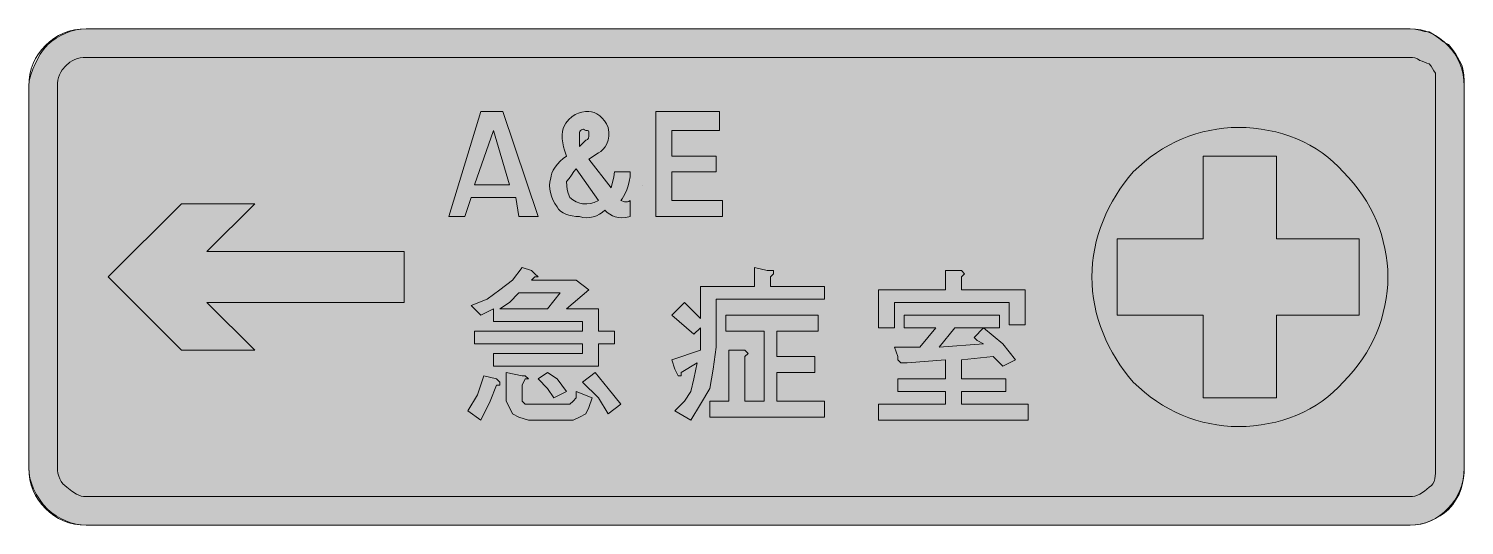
# Model space of a CAD drawing. Header units: metres. Extents: x 12 to 553, y 42 to 229.
import ezdxf

# ---------------------------------------------------------------- set-up
doc = ezdxf.new("R2010")
doc.units = ezdxf.units.M
for name, color, linetype, true_color in [('FILL_BLUE_0000FF', 7, 'Continuous', 0x0000ff), ('FILL_RED_FF0000', 7, 'Continuous', 0xff0000), ('FILL_WHITE_FFFFFF', 7, 'Continuous', 0xffffff), ('STROKE_BLUE_0000FF', 7, 'Continuous', 0x0000ff), ('STROKE_WHITE_FFFFFF', 7, 'Continuous', 0xffffff)]:
    doc.layers.add(name, color=color, linetype=linetype, true_color=true_color)

msp = doc.modelspace()

# ---------------------------------------------------------------- hatches: boundary and pattern name
at = {"layer": 'FILL_BLUE_0000FF', "true_color": 0x0000ff}
h = msp.add_hatch(color=7, dxfattribs=at)
h.dxf.hatch_style = 1
h.paths.add_polyline_path([(532.35, 218.64), (533.25, 218.62), (534.15, 218.49), (535.05, 218.13), (535.95, 217.44), (536.85, 217.25), (537.75, 216.84), (538.65, 216.43), (539.55, 216.24), (540.26, 215.34), (540.75, 214.44), (541.24, 213.54), (541.95, 212.64), (541.95, 207.84), (541.95, 63.84), (541.91, 61.87), (541.65, 59.79), (541.36, 58.81), (540.94, 57.93), (540.34, 57.2), (539.55, 56.64), (537.75, 55.06), (535.95, 53.94), (535.05, 53.55), (534.15, 53.26), (533.25, 53.1), (532.35, 53.04), (33.15, 53.04), (32.25, 53.1), (31.35, 53.26), (30.45, 53.55), (29.55, 53.94), (27.75, 55.06), (25.95, 56.64), (25.11, 57.2), (24.37, 57.93), (23.76, 58.81), (23.25, 59.79), (22.86, 60.82), (22.58, 61.87), (22.41, 62.89), (22.35, 63.84), (22.35, 207.84), (22.41, 208.95), (22.57, 210.03), (22.83, 211.06), (23.19, 212.06), (23.65, 213), (24.19, 213.89), (25.5, 215.49), (27.1, 216.8), (27.99, 217.34), (28.93, 217.8), (29.93, 218.16), (30.96, 218.42), (32.04, 218.58), (33.15, 218.64), (532.35, 218.64)])
at = {"layer": 'FILL_RED_FF0000', "true_color": 0xff0000}
h = msp.add_hatch(color=7, dxfattribs=at)
h.dxf.hatch_style = 1
h.paths.add_polyline_path([(454.35, 121.44), (421.95, 121.44), (421.95, 150.24), (454.35, 150.24), (454.35, 181.44), (481.95, 181.44), (481.95, 150.24), (513.15, 150.24), (513.15, 121.44), (481.95, 121.44), (481.95, 90.24), (454.35, 90.24), (454.35, 121.44)])
at = {"layer": 'FILL_WHITE_FFFFFF', "true_color": 0xffffff}
h = msp.add_hatch(color=7, dxfattribs=at)
h.dxf.hatch_style = 1
h.paths.add_polyline_path([(552.69, 61.99), (552.49, 60.05), (552.12, 58.06), (551.55, 56.04), (550.76, 54.02), (549.71, 52.03), (548.39, 50.09), (546.75, 48.24), (545.29, 46.95), (543.66, 45.78), (541.88, 44.76), (540, 43.89), (538.07, 43.19), (536.12, 42.67), (534.2, 42.35), (532.35, 42.24), (33.15, 42.24), (31.3, 42.35), (29.38, 42.67), (27.43, 43.19), (25.5, 43.89), (23.62, 44.76), (21.84, 45.78), (20.21, 46.95), (18.75, 48.24), (17.06, 50.09), (15.6, 52.03), (14.36, 54.02), (13.35, 56.04), (12.56, 58.06), (12, 60.05), (11.66, 61.99), (11.55, 63.84), (11.55, 207.84), (11.76, 209.83), (12.3, 212.04), (13.07, 214.25), (13.95, 216.24), (15.9, 219.84), (17.16, 221.64), (18.75, 223.44), (20.21, 224.73), (21.84, 225.9), (23.62, 226.92), (25.5, 227.79), (27.43, 228.49), (29.38, 229.01), (31.3, 229.33), (33.15, 229.44), (532.35, 229.44), (534.15, 229.25), (535.95, 228.84), (537.75, 228.43), (539.55, 228.24), (541.35, 227.15), (543.15, 225.84), (544.95, 224.53), (546.75, 223.44), (548.34, 221.64), (549.6, 219.84), (551.55, 216.24), (551.95, 215.29), (552.24, 214.25), (552.6, 212.04), (552.73, 209.83), (552.75, 207.84), (552.75, 63.84), (552.69, 61.99)])
h = msp.add_hatch(color=7, dxfattribs=at)
h.dxf.hatch_style = 1
h.paths.add_polyline_path([(203.55, 158.64), (196.35, 158.64), (195.15, 165.84), (178.35, 165.84), (175.95, 158.64), (169.95, 158.64), (181.95, 198.24), (190.35, 198.24), (203.55, 158.64)])
h.paths.add_polyline_path([(179.55, 170.64), (192.75, 170.64), (186.75, 191.04), (179.55, 170.64)], flags=16)
h = msp.add_hatch(color=7, dxfattribs=at)
h.dxf.hatch_style = 1
h.paths.add_polyline_path([(237.53, 170.23), (237, 168.69), (236.42, 167.32), (235.82, 166.16), (235.25, 165.25), (234.75, 164.64), (236.1, 164.19), (237.28, 164.13), (237.85, 164.3), (238.35, 164.64), (238.35, 158.64), (236.66, 158.3), (235.16, 158.17), (233.84, 158.24), (232.65, 158.49), (231.58, 158.91), (230.59, 159.48), (229.65, 160.2), (228.75, 161.04), (227.8, 160.2), (226.74, 159.48), (225.61, 158.91), (224.4, 158.49), (223.14, 158.24), (221.83, 158.17), (220.5, 158.3), (219.15, 158.64), (217.8, 158.7), (216.49, 158.86), (215.23, 159.15), (214.05, 159.54), (212.99, 160.05), (212.06, 160.66), (211.31, 161.4), (210.75, 162.24), (209.91, 163.59), (209.19, 164.94), (208.62, 166.29), (208.2, 167.64), (207.95, 168.99), (207.88, 170.34), (208.01, 171.69), (208.35, 173.04), (208.46, 173.99), (208.78, 175.03), (209.3, 176.12), (210, 177.24), (210.87, 178.36), (211.89, 179.45), (213.06, 180.49), (214.35, 181.44), (213.49, 183.63), (213.13, 184.96), (212.85, 186.39), (212.69, 187.87), (212.66, 189.37), (212.81, 190.84), (213.15, 192.24), (214.1, 193.88), (215.16, 195.2), (216.29, 196.25), (217.5, 197.04), (218.76, 197.61), (220.07, 197.98), (221.4, 198.18), (222.75, 198.24), (223.7, 198.13), (224.72, 197.81), (225.77, 197.29), (226.8, 196.59), (227.78, 195.72), (228.66, 194.7), (229.39, 193.53), (229.95, 192.24), (230.24, 190.5), (230.23, 188.88), (229.97, 187.41), (229.5, 186.09), (228.86, 184.94), (228.09, 183.97), (227.24, 183.2), (226.35, 182.64), (222.75, 180.24), (231.15, 169.44), (231.34, 170.55), (231.75, 171.99), (232.16, 173.66), (232.35, 175.44), (238.35, 175.44), (238.24, 173.65), (237.96, 171.9), (237.53, 170.23)])
h.paths.add_polyline_path([(215.25, 172.93), (214.35, 171.84), (214.37, 170.23), (214.5, 168.84), (214.86, 167.45), (215.55, 165.84), (216.64, 164.96), (217.95, 164.19), (219.26, 163.65), (220.35, 163.44), (221.96, 163.46), (223.35, 163.59), (224.74, 163.95), (226.35, 164.64), (217.95, 176.64), (217.05, 175.55), (216.15, 174.24), (215.25, 172.93)], flags=16)
h.paths.add_polyline_path([(221.95, 187.49), (222.24, 187.65), (222.6, 188.19), (222.73, 188.96), (222.75, 189.84), (222.73, 190.53), (222.6, 190.89), (222.24, 191.02), (221.55, 191.04), (221.1, 191.38), (220.67, 191.53), (220.26, 191.5), (219.9, 191.34), (219.59, 191.06), (219.36, 190.7), (219.2, 190.29), (219.15, 189.84), (219.15, 187.44), (219.15, 185.04), (221.55, 187.44), (221.95, 187.49)], flags=16)
h = msp.add_hatch(color=7, dxfattribs=at)
h.dxf.hatch_style = 1
h.paths.add_polyline_path([(247.95, 198.24), (271.95, 198.24), (271.95, 191.04), (253.95, 191.04), (253.95, 181.44), (270.75, 181.44), (270.75, 175.44), (253.95, 175.44), (253.95, 164.64), (273.15, 164.64), (273.15, 158.64), (247.95, 158.64), (247.95, 198.24)])
h = msp.add_hatch(color=7, dxfattribs=at)
h.dxf.hatch_style = 1
h.paths.add_polyline_path([(523.88, 133.14), (523.67, 130.45), (523.33, 127.76), (522.84, 125.1), (522.23, 122.45), (521.48, 119.83), (520.61, 117.24), (519.6, 114.69), (518.47, 112.18), (517.21, 109.72), (515.83, 107.31), (514.33, 104.96), (512.71, 102.67), (510.97, 100.45), (509.12, 98.31), (507.15, 96.24), (505.29, 94.27), (503.33, 92.42), (501.27, 90.68), (499.11, 89.06), (496.85, 87.56), (494.51, 86.18), (492.1, 84.92), (489.6, 83.79), (487.03, 82.78), (484.4, 81.91), (481.71, 81.16), (478.97, 80.55), (476.17, 80.06), (473.34, 79.72), (470.46, 79.51), (467.55, 79.44), (464.85, 79.51), (462.16, 79.72), (459.47, 80.06), (456.81, 80.55), (454.16, 81.16), (451.54, 81.91), (448.95, 82.78), (446.4, 83.79), (443.89, 84.92), (441.43, 86.18), (439.02, 87.56), (436.67, 89.06), (434.38, 90.68), (432.16, 92.42), (430.02, 94.27), (427.95, 96.24), (426.19, 98.31), (424.52, 100.45), (422.95, 102.67), (421.46, 104.96), (420.08, 107.31), (418.8, 109.72), (417.62, 112.18), (416.55, 114.69), (415.59, 117.24), (414.75, 119.83), (414.03, 122.45), (413.44, 125.1), (412.97, 127.76), (412.63, 130.45), (412.42, 133.14), (412.35, 135.84), (412.42, 138.54), (412.63, 141.23), (412.97, 143.92), (413.44, 146.58), (414.03, 149.23), (414.75, 151.85), (415.59, 154.44), (416.55, 156.99), (417.62, 159.5), (418.8, 161.96), (420.08, 164.37), (421.46, 166.72), (422.95, 169.01), (424.52, 171.23), (426.19, 173.37), (427.95, 175.44), (430.02, 177.41), (432.16, 179.26), (434.38, 181), (436.67, 182.62), (439.02, 184.12), (441.43, 185.5), (443.89, 186.76), (446.4, 187.89), (448.95, 188.9), (451.54, 189.77), (454.16, 190.52), (456.81, 191.13), (459.47, 191.62), (462.16, 191.96), (464.85, 192.17), (467.55, 192.24), (470.46, 192.17), (473.34, 191.96), (476.17, 191.62), (478.97, 191.13), (481.71, 190.52), (484.4, 189.77), (487.03, 188.9), (489.6, 187.89), (492.1, 186.76), (494.51, 185.5), (496.85, 184.12), (499.11, 182.62), (501.27, 181), (503.33, 179.26), (505.29, 177.41), (507.15, 175.44), (509.12, 173.37), (510.97, 171.23), (512.71, 169.01), (514.33, 166.72), (515.83, 164.37), (517.21, 161.96), (518.47, 159.5), (519.6, 156.99), (520.61, 154.44), (521.48, 151.85), (522.23, 149.23), (522.84, 146.58), (523.33, 143.92), (523.67, 141.23), (523.88, 138.54), (523.95, 135.84), (523.88, 133.14)])
h = msp.add_hatch(color=7, dxfattribs=at)
h.dxf.hatch_style = 1
h.paths.add_polyline_path([(153.15, 145.44), (153.15, 126.24), (78.75, 126.24), (96.75, 108.24), (69.15, 108.24), (41.55, 135.84), (69.15, 163.44), (96.75, 163.44), (78.75, 145.44), (153.15, 145.44)])
h = msp.add_hatch(color=7, dxfattribs=at)
h.dxf.hatch_style = 1
h.paths.add_polyline_path([(189.15, 131.04), (193.95, 134.64), (197.55, 139.44), (201.15, 138.24), (202.35, 137.04), (203.55, 135.84), (202.35, 135.84), (201.15, 134.64), (215.55, 134.64), (217.95, 134.64), (222.75, 131.04), (214.35, 123.84), (226.35, 123.84), (226.35, 115.44), (232.35, 115.44), (232.35, 110.64), (226.35, 110.64), (226.35, 102.24), (186.75, 102.24), (186.75, 107.04), (220.35, 107.04), (220.35, 110.64), (179.55, 110.64), (179.55, 115.44), (220.35, 115.44), (220.35, 119.04), (186.75, 119.04), (186.75, 123.84), (181.95, 121.44), (178.35, 125.04), (184.35, 127.44), (189.15, 131.04)])
h.paths.add_polyline_path([(189.15, 123.84), (207.15, 123.84), (211.95, 129.84), (196.35, 129.84), (192.75, 126.24), (189.15, 123.84)], flags=16)
h = msp.add_hatch(color=7, dxfattribs=at)
h.dxf.hatch_style = 1
h.paths.add_polyline_path([(285.15, 132.24), (285.15, 139.44), (289.95, 138.24), (292.35, 138.24), (292.35, 137.04), (291.15, 135.84), (291.15, 132.24), (311.55, 132.24), (311.55, 127.44), (270.75, 127.44), (270.75, 109.44), (269.55, 101.04), (268.35, 93.84), (264.75, 87.84), (261.15, 81.84), (255.15, 85.44), (258.75, 89.04), (261.15, 92.64), (262.35, 97.44), (263.55, 103.44), (257.55, 99.84), (257.55, 98.64), (256.35, 98.64), (255.15, 101.04), (253.95, 104.64), (264.75, 108.24), (264.75, 116.64), (262.35, 114.24), (253.95, 121.44), (258.75, 126.24), (264.75, 120.24), (264.75, 132.24), (285.15, 132.24)])
h = msp.add_hatch(color=7, dxfattribs=at)
h.dxf.hatch_style = 1
h.paths.add_polyline_path([(357.15, 138.24), (361.95, 138.24), (363.15, 138.24), (364.35, 137.04), (363.15, 135.84), (363.15, 131.04), (387.15, 131.04), (387.15, 117.84), (381.15, 117.84), (381.15, 126.24), (337.95, 126.24), (337.95, 116.64), (331.95, 116.64), (331.95, 131.04), (357.15, 131.04), (357.15, 138.24)])
h = msp.add_hatch(color=7, dxfattribs=at)
h.dxf.hatch_style = 1
h.paths.add_polyline_path([(309.15, 121.44), (309.15, 115.44), (293.55, 115.44), (293.55, 105.84), (307.95, 105.84), (307.95, 99.84), (293.55, 99.84), (293.55, 89.04), (311.55, 89.04), (311.55, 83.04), (268.35, 83.04), (268.35, 89.04), (275.55, 89.04), (275.55, 108.24), (280.35, 108.24), (281.55, 108.24), (282.75, 107.04), (281.55, 105.84), (281.55, 89.04), (288.75, 89.04), (288.75, 115.44), (274.35, 115.44), (274.35, 121.44), (309.15, 121.44)])
h = msp.add_hatch(color=7, dxfattribs=at)
h.dxf.hatch_style = 1
h.paths.add_polyline_path([(383.55, 104.64), (378.75, 102.24), (375.15, 105.84), (363.15, 104.64), (363.15, 97.44), (379.95, 97.44), (379.95, 92.64), (363.15, 92.64), (363.15, 87.84), (388.35, 87.84), (388.35, 81.84), (331.95, 81.84), (331.95, 87.84), (357.15, 87.84), (357.15, 92.64), (339.15, 92.64), (339.15, 97.44), (357.15, 97.44), (357.15, 104.64), (342.75, 103.44), (341.55, 103.44), (340.35, 103.44), (339.15, 104.64), (339.15, 105.84), (337.95, 109.44), (347.55, 109.44), (353.55, 116.64), (341.55, 116.64), (341.55, 121.44), (377.55, 121.44), (377.55, 116.64), (371.55, 116.64), (378.75, 110.64), (383.55, 104.64)])
h.paths.add_polyline_path([(360.75, 116.64), (354.75, 109.44), (371.55, 110.64), (369.15, 111.84), (367.95, 113.04), (371.55, 116.64), (360.75, 116.64)], flags=16)
h = msp.add_hatch(color=7, dxfattribs=at)
h.dxf.hatch_style = 1
h.paths.add_polyline_path([(180.75, 91.44), (183.15, 98.64), (187.95, 97.44), (189.15, 96.24), (189.15, 95.04), (187.95, 95.04), (185.55, 89.04), (181.95, 81.84), (177.15, 85.44), (180.75, 91.44)])
h = msp.add_hatch(color=7, dxfattribs=at)
h.dxf.hatch_style = 1
h.paths.add_polyline_path([(197.55, 98.64), (198.75, 98.64), (199.95, 97.44), (198.75, 97.44), (197.55, 95.04), (197.55, 90.24), (197.55, 89.04), (198.75, 87.84), (199.95, 87.84), (201.15, 87.84), (213.15, 87.84), (215.55, 87.84), (216.75, 89.04), (217.95, 90.24), (217.95, 92.64), (223.95, 90.24), (222.75, 86.64), (221.55, 84.24), (219.15, 83.04), (216.75, 81.84), (214.35, 81.84), (199.95, 81.84), (196.35, 83.04), (193.95, 84.24), (192.75, 86.64), (191.55, 89.04), (191.55, 99.84), (197.55, 98.64)])
h = msp.add_hatch(color=7, dxfattribs=at)
h.dxf.hatch_style = 1
h.paths.add_polyline_path([(207.15, 93.84), (203.55, 97.44), (207.15, 99.84), (210.75, 97.44), (214.35, 92.64), (209.55, 90.24), (207.15, 93.84)])
h = msp.add_hatch(color=7, dxfattribs=at)
h.dxf.hatch_style = 1
h.paths.add_polyline_path([(226.35, 90.24), (220.35, 96.24), (225.15, 99.84), (229.95, 93.84), (234.75, 87.84), (229.95, 84.24), (226.35, 90.24)])

# ---------------------------------------------------------------- linework, layer by layer
at = {"layer": 'FILL_BLUE_0000FF', "lineweight": 0, "true_color": 0x0000ff}
msp.add_lwpolyline([(532.35, 218.64), (533.25, 218.62), (534.15, 218.49), (535.05, 218.13), (535.95, 217.44), (536.85, 217.25), (537.75, 216.84), (538.65, 216.43), (539.55, 216.24), (540.26, 215.34), (540.75, 214.44), (541.24, 213.54), (541.95, 212.64), (541.95, 207.84), (541.95, 63.84), (541.91, 61.87), (541.65, 59.79), (541.36, 58.81), (540.94, 57.93), (540.34, 57.2), (539.55, 56.64), (537.75, 55.06), (535.95, 53.94), (535.05, 53.55), (534.15, 53.26), (533.25, 53.1), (532.35, 53.04), (33.15, 53.04), (32.25, 53.1), (31.35, 53.26), (30.45, 53.55), (29.55, 53.94), (27.75, 55.06), (25.95, 56.64), (25.11, 57.2), (24.37, 57.93), (23.76, 58.81), (23.25, 59.79), (22.86, 60.82), (22.58, 61.87), (22.41, 62.89), (22.35, 63.84), (22.35, 207.84), (22.41, 208.95), (22.57, 210.03), (22.83, 211.06), (23.19, 212.06), (23.65, 213), (24.19, 213.89), (25.5, 215.49), (27.1, 216.8), (27.99, 217.34), (28.93, 217.8), (29.93, 218.16), (30.96, 218.42), (32.04, 218.58), (33.15, 218.64)], close=True, dxfattribs=at)
at = {"layer": 'FILL_RED_FF0000', "lineweight": 0, "true_color": 0xff0000}
msp.add_lwpolyline([(454.35, 121.44), (421.95, 121.44), (421.95, 150.24), (454.35, 150.24), (454.35, 181.44), (481.95, 181.44), (481.95, 150.24), (513.15, 150.24), (513.15, 121.44), (481.95, 121.44), (481.95, 90.24), (454.35, 90.24)], close=True, dxfattribs=at)
at = {"layer": 'FILL_WHITE_FFFFFF', "lineweight": 0, "true_color": 0xffffff}
for points in [[(552.69, 61.99), (552.49, 60.05), (552.12, 58.06), (551.55, 56.04), (550.76, 54.02), (549.71, 52.03), (548.39, 50.09), (546.75, 48.24), (545.29, 46.95), (543.66, 45.78), (541.88, 44.76), (540, 43.89), (538.07, 43.19), (536.12, 42.67), (534.2, 42.35), (532.35, 42.24), (33.15, 42.24), (31.3, 42.35), (29.38, 42.67), (27.43, 43.19), (25.5, 43.89), (23.62, 44.76), (21.84, 45.78), (20.21, 46.95), (18.75, 48.24), (17.06, 50.09), (15.6, 52.03), (14.36, 54.02), (13.35, 56.04), (12.56, 58.06), (12, 60.05), (11.66, 61.99), (11.55, 63.84), (11.55, 207.84), (11.76, 209.83), (12.3, 212.04), (13.07, 214.25), (13.95, 216.24), (15.9, 219.84), (17.16, 221.64), (18.75, 223.44), (20.21, 224.73), (21.84, 225.9), (23.62, 226.92), (25.5, 227.79), (27.43, 228.49), (29.38, 229.01), (31.3, 229.33), (33.15, 229.44), (532.35, 229.44), (534.15, 229.25), (535.95, 228.84), (537.75, 228.43), (539.55, 228.24), (541.35, 227.15), (543.15, 225.84), (544.95, 224.53), (546.75, 223.44), (548.34, 221.64), (549.6, 219.84), (551.55, 216.24), (551.95, 215.29), (552.24, 214.25), (552.6, 212.04), (552.73, 209.83), (552.75, 207.84), (552.75, 63.84)], [(203.55, 158.64), (196.35, 158.64), (195.15, 165.84), (178.35, 165.84), (175.95, 158.64), (169.95, 158.64), (181.95, 198.24), (190.35, 198.24)], [(237.53, 170.23), (237, 168.69), (236.42, 167.32), (235.82, 166.16), (235.25, 165.25), (234.75, 164.64), (236.1, 164.19), (237.28, 164.13), (237.85, 164.3), (238.35, 164.64), (238.35, 158.64), (236.66, 158.3), (235.16, 158.17), (233.84, 158.24), (232.65, 158.49), (231.58, 158.91), (230.59, 159.48), (229.65, 160.2), (228.75, 161.04), (227.8, 160.2), (226.74, 159.48), (225.61, 158.91), (224.4, 158.49), (223.14, 158.24), (221.83, 158.17), (220.5, 158.3), (219.15, 158.64), (217.8, 158.7), (216.49, 158.86), (215.23, 159.15), (214.05, 159.54), (212.99, 160.05), (212.06, 160.66), (211.31, 161.4), (210.75, 162.24), (209.91, 163.59), (209.19, 164.94), (208.62, 166.29), (208.2, 167.64), (207.95, 168.99), (207.88, 170.34), (208.01, 171.69), (208.35, 173.04), (208.46, 173.99), (208.78, 175.03), (209.3, 176.12), (210, 177.24), (210.87, 178.36), (211.89, 179.45), (213.06, 180.49), (214.35, 181.44), (213.49, 183.63), (213.13, 184.96), (212.85, 186.39), (212.69, 187.87), (212.66, 189.37), (212.81, 190.84), (213.15, 192.24), (214.1, 193.88), (215.16, 195.2), (216.29, 196.25), (217.5, 197.04), (218.76, 197.61), (220.07, 197.98), (221.4, 198.18), (222.75, 198.24), (223.7, 198.13), (224.72, 197.81), (225.77, 197.29), (226.8, 196.59), (227.78, 195.72), (228.66, 194.7), (229.39, 193.53), (229.95, 192.24), (230.24, 190.5), (230.23, 188.88), (229.97, 187.41), (229.5, 186.09), (228.86, 184.94), (228.09, 183.97), (227.24, 183.2), (226.35, 182.64), (222.75, 180.24), (231.15, 169.44), (231.34, 170.55), (231.75, 171.99), (232.16, 173.66), (232.35, 175.44), (238.35, 175.44), (238.24, 173.65), (237.96, 171.9)], [(247.95, 198.24), (271.95, 198.24), (271.95, 191.04), (253.95, 191.04), (253.95, 181.44), (270.75, 181.44), (270.75, 175.44), (253.95, 175.44), (253.95, 164.64), (273.15, 164.64), (273.15, 158.64), (247.95, 158.64)], [(179.55, 170.64), (192.75, 170.64), (186.75, 191.04)], [(221.95, 187.49), (222.24, 187.65), (222.6, 188.19), (222.73, 188.96), (222.75, 189.84), (222.73, 190.53), (222.6, 190.89), (222.24, 191.02), (221.55, 191.04), (221.1, 191.38), (220.67, 191.53), (220.26, 191.5), (219.9, 191.34), (219.59, 191.06), (219.36, 190.7), (219.2, 190.29), (219.15, 189.84), (219.15, 187.44), (219.15, 185.04), (221.55, 187.44)], [(215.25, 172.93), (214.35, 171.84), (214.37, 170.23), (214.5, 168.84), (214.86, 167.45), (215.55, 165.84), (216.64, 164.96), (217.95, 164.19), (219.26, 163.65), (220.35, 163.44), (221.96, 163.46), (223.35, 163.59), (224.74, 163.95), (226.35, 164.64), (217.95, 176.64), (217.05, 175.55), (216.15, 174.24)], [(153.15, 145.44), (153.15, 126.24), (78.75, 126.24), (96.75, 108.24), (69.15, 108.24), (41.55, 135.84), (69.15, 163.44), (96.75, 163.44), (78.75, 145.44)], [(189.15, 131.04), (193.95, 134.64), (197.55, 139.44), (201.15, 138.24), (202.35, 137.04), (203.55, 135.84), (202.35, 135.84), (201.15, 134.64), (215.55, 134.64), (217.95, 134.64), (222.75, 131.04), (214.35, 123.84), (226.35, 123.84), (226.35, 115.44), (232.35, 115.44), (232.35, 110.64), (226.35, 110.64), (226.35, 102.24), (186.75, 102.24), (186.75, 107.04), (220.35, 107.04), (220.35, 110.64), (179.55, 110.64), (179.55, 115.44), (220.35, 115.44), (220.35, 119.04), (186.75, 119.04), (186.75, 123.84), (181.95, 121.44), (178.35, 125.04), (184.35, 127.44)], [(285.15, 132.24), (285.15, 139.44), (289.95, 138.24), (292.35, 138.24), (292.35, 137.04), (291.15, 135.84), (291.15, 132.24), (311.55, 132.24), (311.55, 127.44), (270.75, 127.44), (270.75, 109.44), (269.55, 101.04), (268.35, 93.84), (264.75, 87.84), (261.15, 81.84), (255.15, 85.44), (258.75, 89.04), (261.15, 92.64), (262.35, 97.44), (263.55, 103.44), (257.55, 99.84), (257.55, 98.64), (256.35, 98.64), (255.15, 101.04), (253.95, 104.64), (264.75, 108.24), (264.75, 116.64), (262.35, 114.24), (253.95, 121.44), (258.75, 126.24), (264.75, 120.24), (264.75, 132.24)], [(357.15, 138.24), (361.95, 138.24), (363.15, 138.24), (364.35, 137.04), (363.15, 135.84), (363.15, 131.04), (387.15, 131.04), (387.15, 117.84), (381.15, 117.84), (381.15, 126.24), (337.95, 126.24), (337.95, 116.64), (331.95, 116.64), (331.95, 131.04), (357.15, 131.04)], [(189.15, 123.84), (207.15, 123.84), (211.95, 129.84), (196.35, 129.84), (192.75, 126.24)], [(309.15, 121.44), (309.15, 115.44), (293.55, 115.44), (293.55, 105.84), (307.95, 105.84), (307.95, 99.84), (293.55, 99.84), (293.55, 89.04), (311.55, 89.04), (311.55, 83.04), (268.35, 83.04), (268.35, 89.04), (275.55, 89.04), (275.55, 108.24), (280.35, 108.24), (281.55, 108.24), (282.75, 107.04), (281.55, 105.84), (281.55, 89.04), (288.75, 89.04), (288.75, 115.44), (274.35, 115.44), (274.35, 121.44)], [(383.55, 104.64), (378.75, 102.24), (375.15, 105.84), (363.15, 104.64), (363.15, 97.44), (379.95, 97.44), (379.95, 92.64), (363.15, 92.64), (363.15, 87.84), (388.35, 87.84), (388.35, 81.84), (331.95, 81.84), (331.95, 87.84), (357.15, 87.84), (357.15, 92.64), (339.15, 92.64), (339.15, 97.44), (357.15, 97.44), (357.15, 104.64), (342.75, 103.44), (341.55, 103.44), (340.35, 103.44), (339.15, 104.64), (339.15, 105.84), (337.95, 109.44), (347.55, 109.44), (353.55, 116.64), (341.55, 116.64), (341.55, 121.44), (377.55, 121.44), (377.55, 116.64), (371.55, 116.64), (378.75, 110.64)], [(360.75, 116.64), (354.75, 109.44), (371.55, 110.64), (369.15, 111.84), (367.95, 113.04), (371.55, 116.64)], [(180.75, 91.44), (183.15, 98.64), (187.95, 97.44), (189.15, 96.24), (189.15, 95.04), (187.95, 95.04), (185.55, 89.04), (181.95, 81.84), (177.15, 85.44)], [(197.55, 98.64), (198.75, 98.64), (199.95, 97.44), (198.75, 97.44), (197.55, 95.04), (197.55, 90.24), (197.55, 89.04), (198.75, 87.84), (199.95, 87.84), (201.15, 87.84), (213.15, 87.84), (215.55, 87.84), (216.75, 89.04), (217.95, 90.24), (217.95, 92.64), (223.95, 90.24), (222.75, 86.64), (221.55, 84.24), (219.15, 83.04), (216.75, 81.84), (214.35, 81.84), (199.95, 81.84), (196.35, 83.04), (193.95, 84.24), (192.75, 86.64), (191.55, 89.04), (191.55, 99.84)], [(207.15, 93.84), (203.55, 97.44), (207.15, 99.84), (210.75, 97.44), (214.35, 92.64), (209.55, 90.24)], [(226.35, 90.24), (220.35, 96.24), (225.15, 99.84), (229.95, 93.84), (234.75, 87.84), (229.95, 84.24)]]:
    msp.add_lwpolyline(points, close=True, dxfattribs=at)
at = {"layer": 'FILL_WHITE_FFFFFF', "lineweight": 0, "true_color": 0x0000ff}
msp.add_lwpolyline([(523.88, 133.14), (523.67, 130.45), (523.33, 127.76), (522.84, 125.1), (522.23, 122.45), (521.48, 119.83), (520.61, 117.24), (519.6, 114.69), (518.47, 112.18), (517.21, 109.72), (515.83, 107.31), (514.33, 104.96), (512.71, 102.67), (510.97, 100.45), (509.12, 98.31), (507.15, 96.24), (505.29, 94.27), (503.33, 92.42), (501.27, 90.68), (499.11, 89.06), (496.85, 87.56), (494.51, 86.18), (492.1, 84.92), (489.6, 83.79), (487.03, 82.78), (484.4, 81.91), (481.71, 81.16), (478.97, 80.55), (476.17, 80.06), (473.34, 79.72), (470.46, 79.51), (467.55, 79.44), (464.85, 79.51), (462.16, 79.72), (459.47, 80.06), (456.81, 80.55), (454.16, 81.16), (451.54, 81.91), (448.95, 82.78), (446.4, 83.79), (443.89, 84.92), (441.43, 86.18), (439.02, 87.56), (436.67, 89.06), (434.38, 90.68), (432.16, 92.42), (430.02, 94.27), (427.95, 96.24), (426.19, 98.31), (424.52, 100.45), (422.95, 102.67), (421.46, 104.96), (420.08, 107.31), (418.8, 109.72), (417.62, 112.18), (416.55, 114.69), (415.59, 117.24), (414.75, 119.83), (414.03, 122.45), (413.44, 125.1), (412.97, 127.76), (412.63, 130.45), (412.42, 133.14), (412.35, 135.84), (412.42, 138.54), (412.63, 141.23), (412.97, 143.92), (413.44, 146.58), (414.03, 149.23), (414.75, 151.85), (415.59, 154.44), (416.55, 156.99), (417.62, 159.5), (418.8, 161.96), (420.08, 164.37), (421.46, 166.72), (422.95, 169.01), (424.52, 171.23), (426.19, 173.37), (427.95, 175.44), (430.02, 177.41), (432.16, 179.26), (434.38, 181), (436.67, 182.62), (439.02, 184.12), (441.43, 185.5), (443.89, 186.76), (446.4, 187.89), (448.95, 188.9), (451.54, 189.77), (454.16, 190.52), (456.81, 191.13), (459.47, 191.62), (462.16, 191.96), (464.85, 192.17), (467.55, 192.24), (470.46, 192.17), (473.34, 191.96), (476.17, 191.62), (478.97, 191.13), (481.71, 190.52), (484.4, 189.77), (487.03, 188.9), (489.6, 187.89), (492.1, 186.76), (494.51, 185.5), (496.85, 184.12), (499.11, 182.62), (501.27, 181), (503.33, 179.26), (505.29, 177.41), (507.15, 175.44), (509.12, 173.37), (510.97, 171.23), (512.71, 169.01), (514.33, 166.72), (515.83, 164.37), (517.21, 161.96), (518.47, 159.5), (519.6, 156.99), (520.61, 154.44), (521.48, 151.85), (522.23, 149.23), (522.84, 146.58), (523.33, 143.92), (523.67, 141.23), (523.88, 138.54), (523.95, 135.84)], close=True, dxfattribs=at)
at = {"layer": 'STROKE_BLUE_0000FF', "lineweight": 0, "true_color": 0x0000ff}
msp.add_lwpolyline([(552.75, 63.84), (552.75, 207.84), (552.64, 210.06), (552.32, 212.21), (551.79, 214.29), (551.08, 216.28), (550.19, 218.17), (549.14, 219.95), (547.94, 221.61), (546.6, 223.14), (545.13, 224.53), (543.55, 225.77), (541.87, 226.85), (540.09, 227.75), (538.24, 228.47), (536.33, 229), (534.36, 229.33), (532.35, 229.44), (33.15, 229.44), (30.93, 229.33), (28.78, 229), (26.7, 228.47), (24.71, 227.75), (22.82, 226.85), (21.04, 225.77), (19.38, 224.53), (17.85, 223.14), (16.46, 221.61), (15.22, 219.95), (14.14, 218.17), (13.24, 216.28), (12.52, 214.29), (11.99, 212.21), (11.66, 210.06), (11.55, 207.84), (11.55, 63.84), (11.66, 61.62), (11.99, 59.47), (12.52, 57.39), (13.24, 55.4), (14.14, 53.51), (15.22, 51.73), (16.46, 50.07), (17.85, 48.54), (19.38, 47.15), (21.04, 45.91), (22.82, 44.83), (24.71, 43.93), (26.7, 43.21), (28.78, 42.68), (30.93, 42.35), (33.15, 42.24), (532.35, 42.24), (534.36, 42.35), (536.33, 42.68), (538.24, 43.21), (540.09, 43.93), (541.87, 44.83), (543.55, 45.91), (545.13, 47.15), (546.6, 48.54), (547.94, 50.07), (549.14, 51.73), (550.19, 53.51), (551.08, 55.4), (551.79, 57.39), (552.32, 59.47), (552.64, 61.62), (552.75, 63.84)], dxfattribs=at)
at = {"layer": 'STROKE_WHITE_FFFFFF', "lineweight": 0, "true_color": 0xffffff}
msp.add_lwpolyline([(242.95, 170.48), (242.95, 170.48)], dxfattribs=at)

doc.saveas('drawing.dxf')
